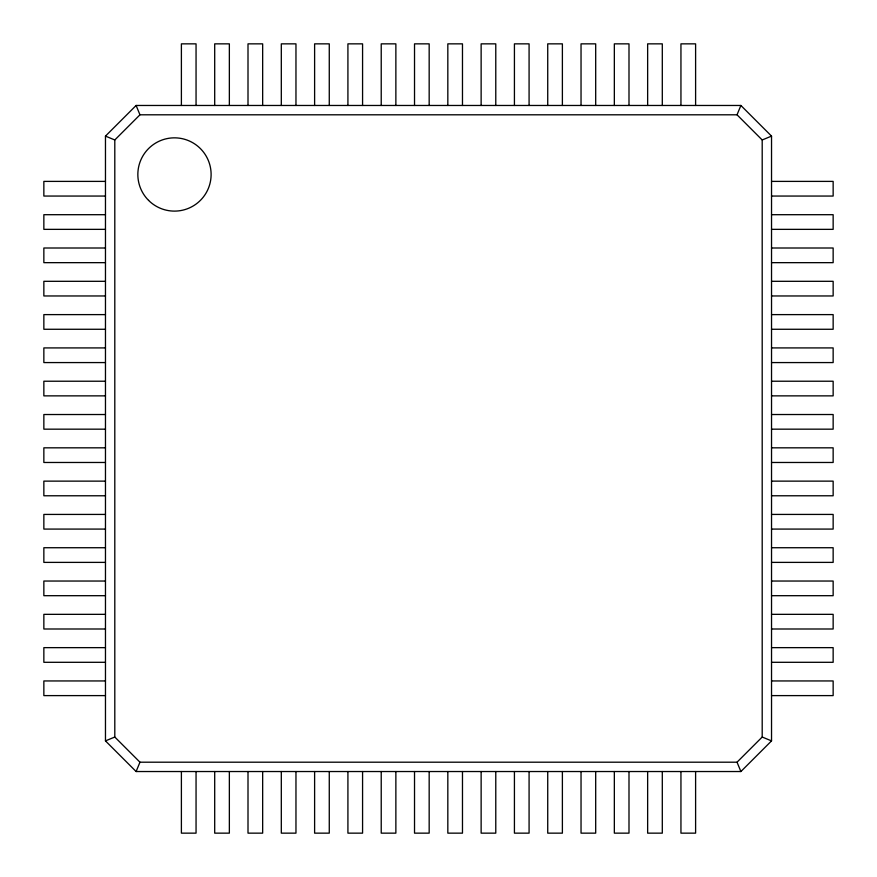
<?xml version="1.0" encoding="UTF-8"?>
<svg xmlns="http://www.w3.org/2000/svg" width="877" height="877" viewBox="0 0 877 877"><rect width="100%" height="100%" fill="white"/><g stroke="black" fill="none" stroke-linecap="round" stroke-linejoin="round"><path stroke-width="1.32" d="M136.11 771.53L740.89 771.53L771.53 740.89L771.53 136.11L740.89 105.47L136.11 105.47L105.47 136.11L105.47 740.89L136.11 771.53L139.969 762.201L737.031 762.201L762.201 737.031L762.201 139.969L737.031 114.799L139.969 114.799L114.799 139.969L114.799 737.031L139.969 762.201M737.031 114.799L740.89 105.47M762.201 139.969L771.53 136.11M105.47 740.89L114.799 737.031M105.47 181.396L43.85 181.396L43.85 196.053L105.47 196.053M771.53 181.396L833.15 181.396L833.15 196.053L771.53 196.053M105.47 214.701L43.85 214.701L43.85 229.357L105.47 229.357M771.53 214.701L833.15 214.701L833.15 229.357L771.53 229.357M105.47 248.005L43.85 248.005L43.85 262.661L105.47 262.661M771.53 248.005L833.15 248.005L833.15 262.661L771.53 262.661M105.47 281.309L43.85 281.309L43.85 295.966L105.47 295.966M771.53 281.309L833.15 281.309L833.15 295.966L771.53 295.966M105.47 314.613L43.85 314.613L43.85 329.27L105.47 329.27M771.53 314.613L833.15 314.613L833.15 329.27L771.53 329.27M105.47 347.917L43.85 347.917L43.85 362.574L105.47 362.574M771.53 347.917L833.15 347.917L833.15 362.574L771.53 362.574M105.47 381.221L43.85 381.221L43.85 395.867L105.47 395.867M771.53 381.221L833.15 381.221L833.15 395.867L771.53 395.867M105.47 414.525L43.85 414.525L43.85 429.171L105.47 429.171M771.53 414.525L833.15 414.525L833.15 429.171L771.53 429.171M105.47 447.829L43.85 447.829L43.85 462.475L105.47 462.475M771.53 447.829L833.15 447.829L833.15 462.475L771.53 462.475M105.47 481.133L43.85 481.133L43.85 495.779L105.47 495.779M771.53 481.133L833.15 481.133L833.15 495.779L771.53 495.779M105.47 514.426L43.85 514.426L43.85 529.083L105.47 529.083M771.53 514.426L833.15 514.426L833.15 529.083L771.53 529.083M105.47 547.73L43.85 547.73L43.85 562.387L105.47 562.387M771.53 547.73L833.15 547.73L833.15 562.387L771.53 562.387M105.47 581.034L43.85 581.034L43.85 595.691L105.47 595.691M771.53 581.034L833.15 581.034L833.15 595.691L771.53 595.691M105.47 614.338L43.85 614.338L43.85 628.995L105.47 628.995M771.53 614.338L833.15 614.338L833.15 628.995L771.53 628.995M105.47 647.643L43.85 647.643L43.85 662.299L105.47 662.299M771.53 647.643L833.15 647.643L833.15 662.299L771.53 662.299M105.47 680.947L43.85 680.947L43.85 695.604L105.47 695.604M771.53 680.947L833.15 680.947L833.15 695.604L771.53 695.604M105.47 136.11L114.799 139.969M762.201 737.031L771.53 740.89M737.031 762.201L740.89 771.53M136.11 105.47L139.969 114.799M695.604 105.47L695.604 43.85L680.947 43.85L680.947 105.47M695.604 771.53L695.604 833.15L680.947 833.15L680.947 771.53M662.299 105.47L662.299 43.85L647.643 43.85L647.643 105.47M662.299 771.53L662.299 833.15L647.643 833.15L647.643 771.53M628.995 105.47L628.995 43.85L614.338 43.85L614.338 105.47M628.995 771.53L628.995 833.15L614.338 833.15L614.338 771.53M595.691 105.47L595.691 43.85L581.034 43.85L581.034 105.47M595.691 771.53L595.691 833.15L581.034 833.15L581.034 771.53M562.387 105.47L562.387 43.85L547.73 43.85L547.73 105.47M562.387 771.53L562.387 833.15L547.73 833.15L547.73 771.53M529.083 105.47L529.083 43.85L514.426 43.85L514.426 105.47M529.083 771.53L529.083 833.15L514.426 833.15L514.426 771.53M495.779 105.47L495.779 43.85L481.133 43.85L481.133 105.47M495.779 771.53L495.779 833.15L481.133 833.15L481.133 771.53M462.475 105.47L462.475 43.85L447.829 43.85L447.829 105.47M462.475 771.53L462.475 833.15L447.829 833.15L447.829 771.53M429.171 105.47L429.171 43.85L414.525 43.85L414.525 105.47M429.171 771.53L429.171 833.15L414.525 833.15L414.525 771.53M395.867 105.47L395.867 43.85L381.221 43.85L381.221 105.47M395.867 771.53L395.867 833.15L381.221 833.15L381.221 771.53M362.574 105.47L362.574 43.85L347.917 43.85L347.917 105.47M362.574 771.53L362.574 833.15L347.917 833.15L347.917 771.53M329.27 105.47L329.27 43.85L314.613 43.85L314.613 105.47M329.27 771.53L329.27 833.15L314.613 833.15L314.613 771.53M295.966 105.47L295.966 43.85L281.309 43.85L281.309 105.47M295.966 771.53L295.966 833.15L281.309 833.15L281.309 771.53M262.661 105.47L262.661 43.85L248.005 43.85L248.005 105.47M262.661 771.53L262.661 833.15L248.005 833.15L248.005 771.53M229.357 105.47L229.357 43.85L214.701 43.85L214.701 105.47M229.357 771.53L229.357 833.15L214.701 833.15L214.701 771.53M196.053 105.47L196.053 43.85L181.396 43.85L181.396 105.47M196.053 771.53L196.053 833.15L181.396 833.15L181.396 771.53M148.575 200.384A36.637 36.637 0 0 0 209.866 183.962A36.637 36.637 0 0 0 164.997 139.092A36.637 36.637 0 0 0 148.575 200.384"/></g></svg>
